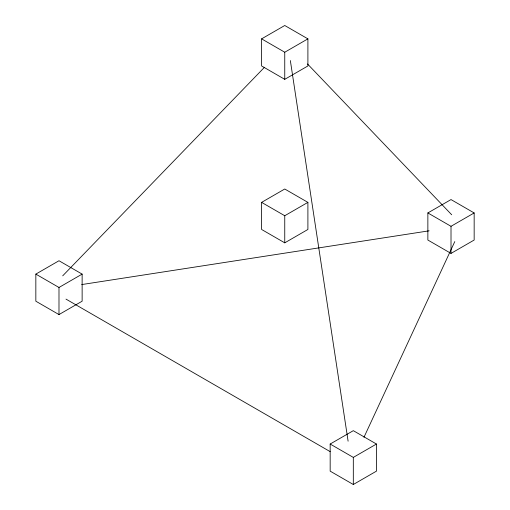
<?xml version="1.0" encoding="UTF-8"?>
<svg xmlns="http://www.w3.org/2000/svg" width="510" height="510" viewBox="0 0 510 510"><rect width="100%" height="100%" fill="white"/><g stroke="black" fill="none" stroke-linecap="round" stroke-linejoin="round"><path stroke-width="0.76" d="M363.968 437.274L454.786 241.593M62.704 275.84L264.499 67.263M261.604 38.862L284.752 25.5L307.9 38.862L307.9 65.962L284.752 79.33L261.604 65.962L261.604 38.862L284.752 52.23L307.9 38.862M35.84 274.112L58.988 260.744L82.135 274.112L82.135 301.206L58.988 314.574L35.84 301.206L35.84 274.112L58.988 287.474L82.135 274.112M261.604 202.374L284.752 189.006L307.9 202.374L307.9 229.468L284.752 242.837L261.604 229.468L261.604 202.374L284.752 215.736L307.9 202.374M427.864 212.944L451.012 199.576L474.16 212.944L474.16 240.038L451.012 253.406L427.864 240.038L427.864 212.944L451.012 226.306L474.16 212.944M330.168 444.038L353.315 430.669L376.463 444.038L376.463 471.138L353.315 484.5L330.168 471.138L330.168 444.038L353.315 457.4L376.463 444.038M81.67 284.574L429.139 230.82M65.994 299.115L330.187 451.643M307.53 63.979L451.701 214.774M290.349 60.556L348.107 441.188M451.012 226.306L451.012 253.406M353.315 457.4L353.315 484.5M284.752 52.23L284.752 79.33M284.752 215.736L284.752 242.837M58.988 287.474L58.988 314.574"/></g></svg>
